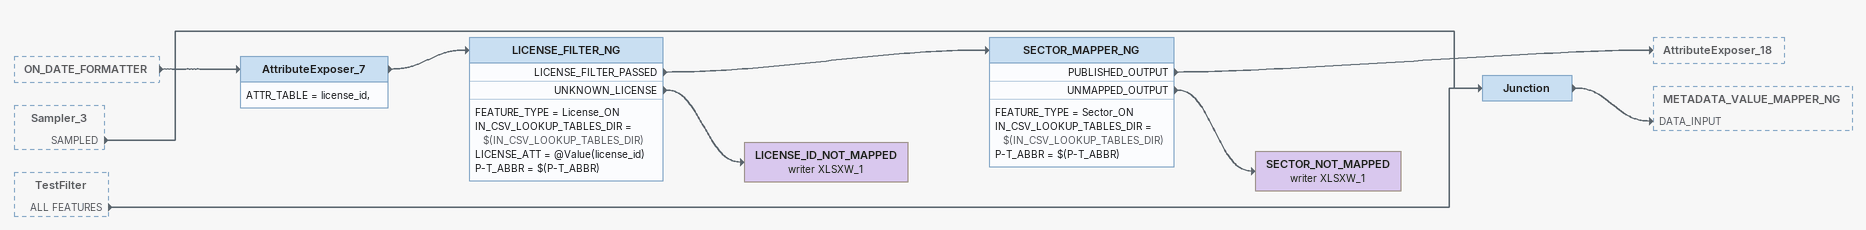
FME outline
ON_DATE_FORMATTER [outside]
    -> AttributeExposer_7
Sampler_3 [outside]
    SAMPLED -> Junction
TestFilter [outside]
    ALL FEATURES -> Junction
AttributeExposer_7
    ATTR_TABLE = license_id,
    -> LICENSE_FILTER_NG
LICENSE_FILTER_NG
    FEATURE_TYPE = License_ON
    IN_CSV_LOOKUP_TABLES_DIR = $(IN_CSV_LOOKUP_TABLES_DIR)
    LICENSE_ATT = @Value(license_id)
    P-T_ABBR = $(P-T_ABBR)
    LICENSE_FILTER_PASSED -> SECTOR_MAPPER_NG
    UNKNOWN_LICENSE -> LICENSE_ID_NOT_MAPPED (writer XLSXW_1)
SECTOR_MAPPER_NG
    FEATURE_TYPE = Sector_ON
    IN_CSV_LOOKUP_TABLES_DIR = $(IN_CSV_LOOKUP_TABLES_DIR)
    P-T_ABBR = $(P-T_ABBR)
    PUBLISHED_OUTPUT -> AttributeExposer_18
    UNMAPPED_OUTPUT -> SECTOR_NOT_MAPPED (writer XLSXW_1)
Junction
    -> METADATA_VALUE_MAPPER_NG [DATA_INPUT]
SECTOR_NOT_MAPPED (writer XLSXW_1)
LICENSE_ID_NOT_MAPPED (writer XLSXW_1)
